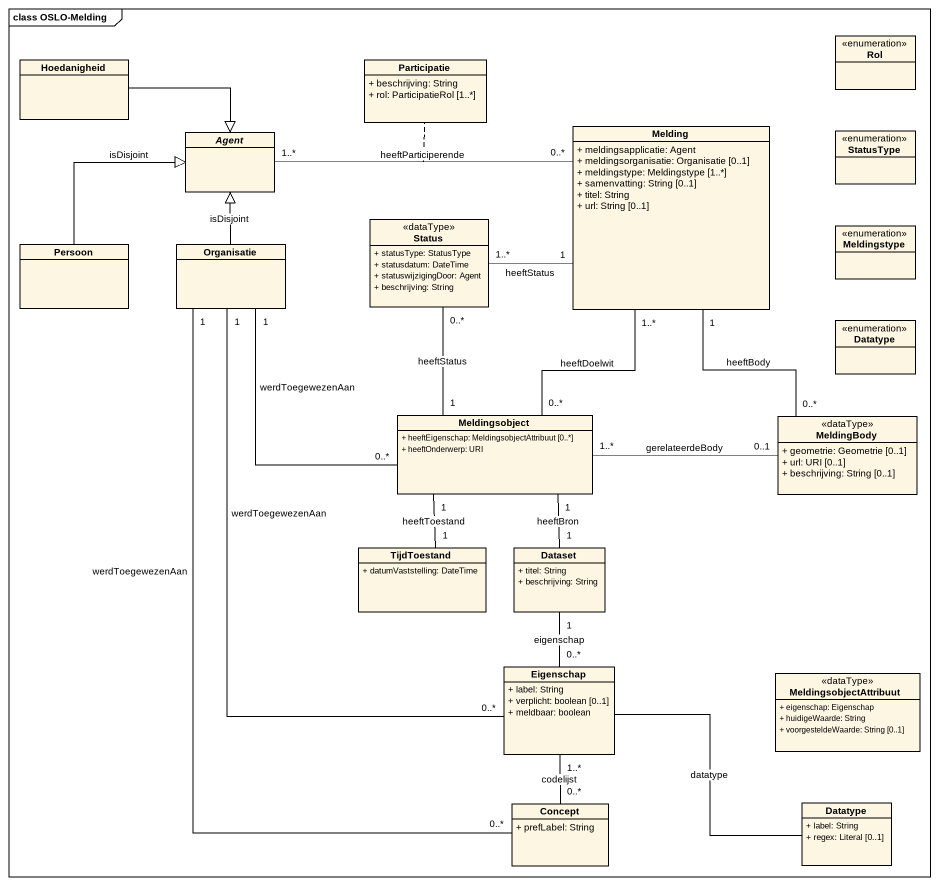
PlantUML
@startuml
mainframe class OSLO-Melding
hide circle
hide empty members
skinparam classAttributeIconSize 0
class Hoedanigheid
class Participatie {
  + beschrijving: String
  + rol: ParticipatieRol [1..*]
}
enum Rol
abstract class "Agent" as Agent_
class Melding {
  + meldingsapplicatie: Agent
  + meldingsorganisatie: Organisatie [0..1]
  + meldingstype: Meldingstype [1..*]
  + samenvatting: String [0..1]
  + titel: String
  + url: String [0..1]
}
enum StatusType
class Status <<dataType>> {
  + statusType: StatusType
  + statusdatum: DateTime
  + statuswijzigingDoor: Agent
  + beschrijving: String
}
class Persoon
class Organisatie
enum Meldingstype
enum Datatype
class Meldingsobject {
  + heeftEigenschap: MeldingsobjectAttribuut [0..*]
  + heeftOnderwerp: URI
}
class MeldingBody <<dataType>> {
  + geometrie: Geometrie [0..1]
  + url: URI [0..1]
  + beschrijving: String [0..1]
}
class TijdToestand {
  + datumVaststelling: DateTime
}
class Dataset {
  + titel: String
  + beschrijving: String
}
class Eigenschap {
  + label: String
  + verplicht: boolean [0..1]
  + meldbaar: boolean
}
class MeldingsobjectAttribuut <<dataType>> {
  + eigenschap: Eigenschap
  + huidigeWaarde: String
  + voorgesteldeWaarde: String [0..1]
}
class Concept {
  + prefLabel: String
}
class "Datatype" as Datatype_2 {
  + label: String
  + regex: Literal [0..1]
}
Hoedanigheid -right-|> Agent_
Melding "0..*" -left- "1..*" Agent_ : heeftParticiperende
(Melding, Agent_) .. Participatie
Melding "1" -left- "1..*" Status : heeftStatus
Melding "1..*" -- "0..*" Meldingsobject : heeftDoelwit
Melding "1" -- "0..*" MeldingBody : heeftBody
Persoon -up-|> Agent_ : isDisjoint
Organisatie -up-|> Agent_ : isDisjoint
Meldingsobject "1" -up- "0..*" Status : heeftStatus
Meldingsobject "0..*" -up- "1" Organisatie : werdToegewezenAan
Meldingsobject "1..*" -right- "0..1" MeldingBody : gerelateerdeBody
Meldingsobject "1" -- "1" TijdToestand : heeftToestand
Meldingsobject "1" -- "1" Dataset : heeftBron
Dataset "1" -- "0..*" Eigenschap : eigenschap
Eigenschap "0..*" -up- "1" Organisatie : werdToegewezenAan
Eigenschap "1..*" -- "0..*" Concept : codelijst
Eigenschap -right- Datatype_2 : datatype
Concept "0..*" -up- "1" Organisatie : werdToegewezenAan
@enduml
